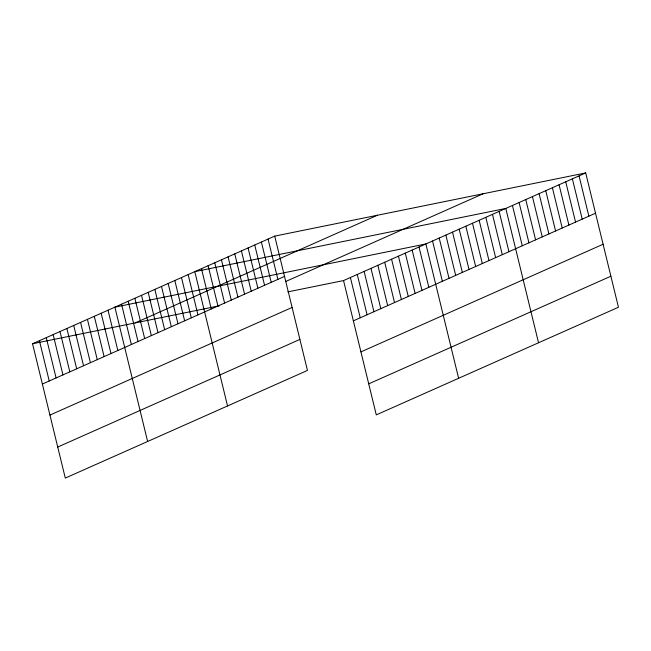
<?xml version="1.0" encoding="UTF-8"?>
<svg xmlns="http://www.w3.org/2000/svg" width="651" height="651" viewBox="0 0 651 651"><rect width="100%" height="100%" fill="white"/><g stroke="black" fill="none" stroke-linecap="round" stroke-linejoin="round"><path stroke-width="0.98" d="M274.714 236.118L307.459 370.435L65.295 478.078L32.55 343.752L274.714 236.118L585.705 172.922L618.45 307.248L376.286 414.882L343.541 280.565L585.705 172.922M135.18 322.904L377.344 215.261M42.372 384.049L284.536 276.415M285.512 281.59L483.075 193.778M49.94 415.078L292.096 307.443M57.727 447.05L299.891 339.407M353.363 320.862L595.527 213.219M360.931 351.89L603.095 244.247M368.726 383.854L610.882 276.219M32.55 343.752L219.2 305.832M287.832 291.884L343.541 280.565M579.048 175.884L588.87 216.181M572.384 178.846L582.214 219.135M565.727 181.8L575.549 222.097M559.071 184.762L568.893 225.059M552.406 187.724L562.228 228.021M545.75 190.686L555.572 230.983M539.093 193.64L548.915 233.937M532.428 196.602L542.25 236.899M525.772 199.564L535.594 239.861M519.107 202.526L528.938 242.823M512.451 205.488L522.273 245.777M538.54 342.768L505.794 208.442L194.795 271.638L227.541 405.955M499.13 211.404L508.952 251.701M492.473 214.366L502.295 254.663M485.817 217.328L495.639 257.617M479.152 220.282L488.974 260.579M472.496 223.244L482.318 263.541M465.839 226.206L475.661 266.503M459.175 229.168L468.997 269.457M452.518 232.122L462.34 272.419M445.854 235.084L455.684 275.381M439.197 238.046L449.019 278.343M432.541 241.008L442.363 281.297M458.621 378.288L425.876 243.962L114.885 307.158L147.631 441.476M419.016 247.014L428.838 287.311M412.156 250.065L421.978 290.362M405.296 253.117L415.118 293.414M398.436 256.168L408.258 296.457M391.568 259.212L401.398 299.509M384.708 262.263L394.53 302.56M377.849 265.315L387.67 305.612M370.989 268.367L380.811 308.655M364.129 271.41L373.951 311.707M357.269 274.462L367.091 314.759M350.401 277.513L360.231 317.81M268.049 239.072L277.879 279.369M261.393 242.034L271.215 282.331M254.736 244.996L264.558 285.293M248.072 247.958L257.894 288.255M241.415 250.92L251.237 291.209M234.759 253.874L244.581 294.171M228.094 256.836L237.916 297.133M221.438 259.798L231.26 300.095M214.781 262.76L224.603 303.049M208.117 265.714L217.939 306.011M201.46 268.676L211.282 308.973M188.139 274.6L197.961 314.889M181.483 277.554L191.304 317.851M174.818 280.516L184.64 320.813M168.161 283.478L177.983 323.775M161.505 286.44L171.327 326.729M154.84 289.394L164.662 329.691M148.184 292.356L158.006 332.653M141.519 295.318L151.349 335.615M134.863 298.28L144.685 338.569M128.206 301.234L138.028 341.531M121.542 304.196L131.364 344.493M108.025 310.21L117.847 350.498M101.165 313.253L110.987 353.55M94.305 316.305L104.127 356.602M87.437 319.356L97.259 359.653M80.578 322.408L90.399 362.705M73.718 325.459L83.54 365.748M66.858 328.503L76.68 368.8M59.998 331.554L69.82 371.851M53.138 334.606L62.96 374.903M46.27 337.657L56.092 377.954M39.41 340.701L49.232 380.998"/></g></svg>
